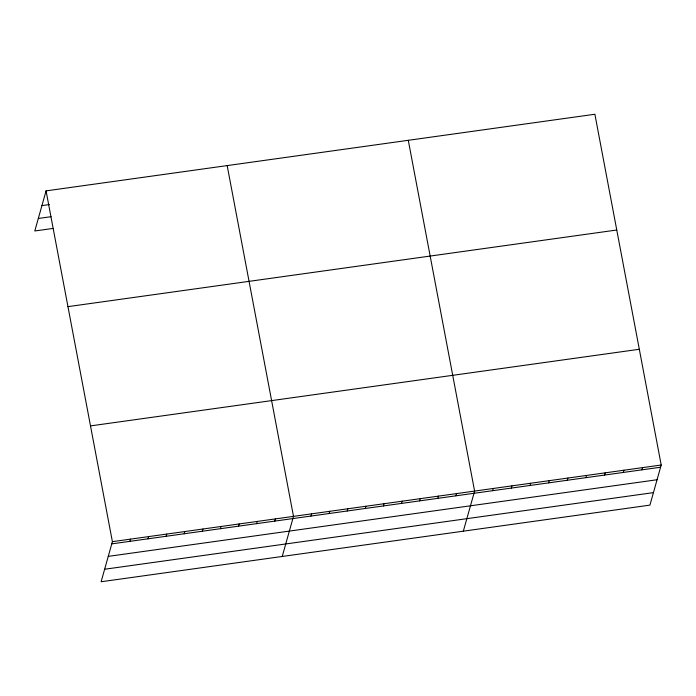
<?xml version="1.0" encoding="UTF-8"?>
<svg xmlns="http://www.w3.org/2000/svg" width="696" height="696" viewBox="0 0 696 696"><rect width="100%" height="100%" fill="white"/><g stroke="black" fill="none" stroke-linecap="round" stroke-linejoin="round"><path stroke-width="1.04" d="M46.067 190.878L112.395 541.662L101.12 581.752L649.933 505.122L661.2 465.024L594.88 114.248L46.067 190.878L34.8 230.976L52.913 228.445M129.882 541.349L130.5 539.13M147.987 538.817L148.613 536.599M166.1 536.285L166.727 534.076M184.214 533.762L184.831 531.544M202.319 531.231L202.945 529.012M220.432 528.699L221.058 526.489M238.545 526.176L239.163 523.957M256.659 523.644L257.276 521.426M274.763 521.113L275.39 518.903M282.228 556.461L293.495 516.371L227.174 165.596M310.99 516.058L311.608 513.839M329.095 513.526L329.721 511.316M347.208 510.995L347.835 508.785M365.322 508.472L365.939 506.253M383.426 505.94L384.053 503.721M401.54 503.408L402.166 501.198M419.653 500.885L420.271 498.667M437.758 498.353L438.384 496.135M455.871 495.822L456.498 493.612M463.336 531.17L474.602 491.08L408.282 140.305M492.646 490.689L493.264 488.479M511.299 488.087L511.925 485.869M529.961 485.477L530.587 483.268M548.622 482.876L549.24 480.658M567.284 480.266L567.901 478.056M585.936 477.665L586.563 475.446M604.598 475.055L605.224 472.845M623.259 472.453L623.877 470.235M641.921 469.843L642.538 467.634M41.934 205.598L49.39 204.554M38.315 218.474L51.095 216.691M67.956 306.64L616.76 230.011M90.506 425.9L639.311 349.27M112.395 541.662L661.2 465.024M111.769 543.872L660.574 467.242M108.254 556.374L657.067 479.744M104.635 569.25L653.448 492.62"/></g></svg>
